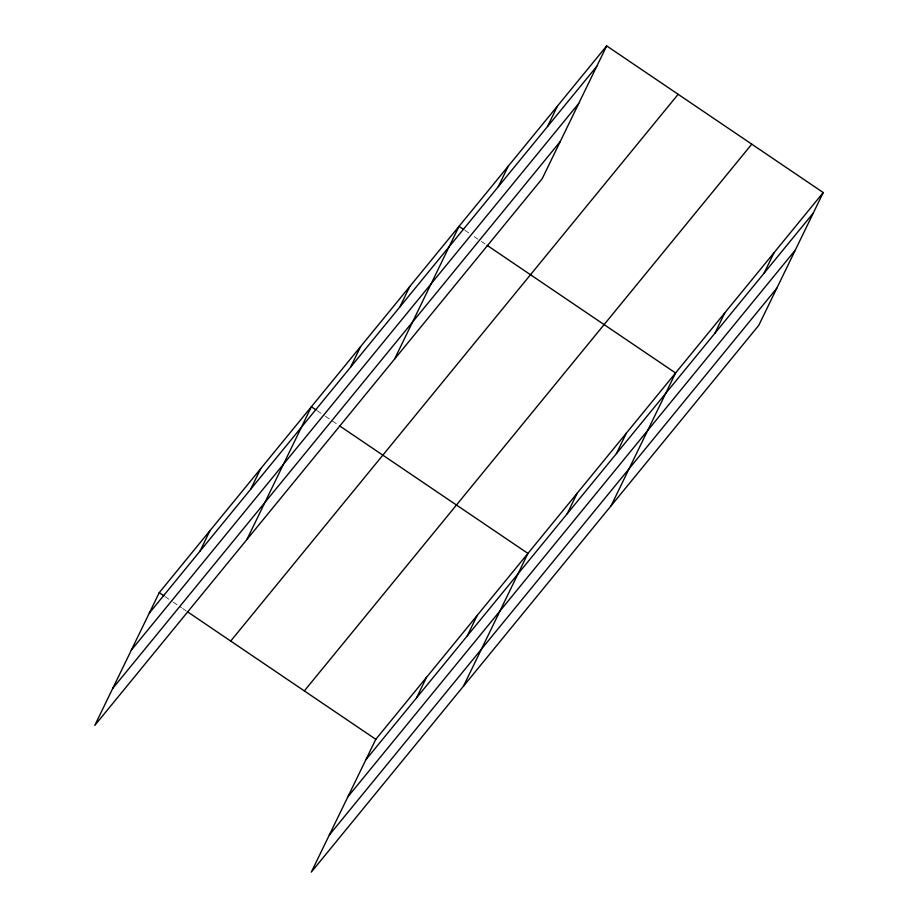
<?xml version="1.0" encoding="UTF-8"?>
<svg xmlns="http://www.w3.org/2000/svg" width="918" height="918" viewBox="0 0 918 918"><rect width="100%" height="100%" fill="white"/><g stroke="black" fill="none" stroke-linecap="round" stroke-linejoin="round"><path stroke-width="0.69" stroke-dasharray="4.59 3.44" d="M464.887 230.292L469.568 233.47M474.25 236.637L480.114 240.608M481.284 241.4L485.966 244.578M317.226 410.725L324.261 415.487M325.431 416.279L331.283 420.249M332.454 421.041L337.147 424.208M165.102 596.62L172.125 601.382M173.295 602.174L181.5 607.727M182.671 608.519L186.182 610.906"/><path stroke-width="1.38" d="M606.683 45.9L159.239 592.649L94.761 725.438L542.205 178.689L606.683 45.9L823.239 192.562L758.761 325.351L311.317 872.1L375.795 739.311L823.239 192.562M200.021 551.144L209.947 530.684M250.729 489.179L260.655 468.719M246.896 539.543L311.374 406.754L316.056 409.933M350.653 367.074L360.59 346.614M399.869 306.922L409.807 286.473M394.545 359.11L459.023 226.333L463.716 229.5M498.313 186.641L508.239 166.181M547.53 126.5L557.467 106.04M416.577 697.806L426.503 677.346M467.285 635.841L477.211 615.381M463.452 686.205L527.93 553.416L339.488 425.803M567.209 513.736L577.147 493.276M616.426 453.584L626.363 433.135M611.101 505.772L675.579 372.995L487.137 245.37M714.87 333.303L724.795 312.843M764.086 273.162L774.023 252.702M149.313 613.109L596.746 66.36M131.308 650.173L578.753 103.424M112.765 688.374L560.198 141.613M230.705 641.051L678.15 94.302M304.328 690.921L751.773 144.16M365.869 759.771L813.302 213.022M347.865 796.835L795.309 250.086M329.321 835.036L776.754 288.275M159.239 592.649L163.932 595.828M187.352 611.698L375.795 739.311"/></g></svg>
